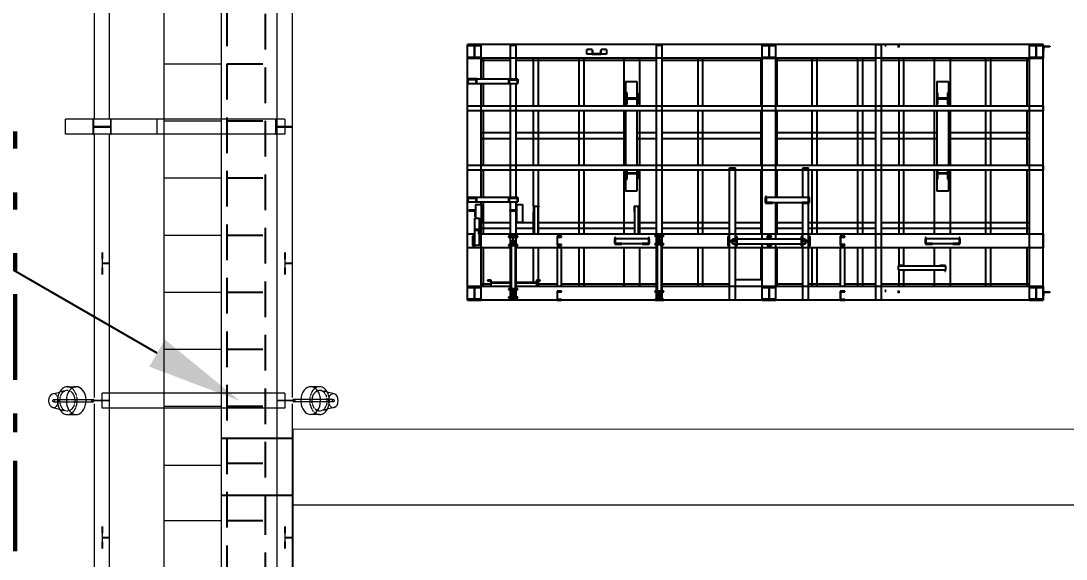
# Model space of a CAD drawing. Header units: inches. Extents: x 19 to 664121, y 34 to 210034.
# Drawn here: x 144260 to 155241, y 142035 to 147694 of the extents above; entities that cross this region are included whole.
import ezdxf
from ezdxf import colors
from ezdxf.entities.mleader import LeaderData, LeaderLine
from ezdxf.math import Vec2, Vec3

# ---------------------------------------------------------------- set-up
doc = ezdxf.new("R2010")
doc.units = ezdxf.units.IN
doc.header["$MEASUREMENT"] = 0
doc.linetypes.add('CABLEROUTEALL-EMBED 1_DWG$0$HIDDEN2', pattern=[0.1875, 0.125, -0.0625])
doc.linetypes.add('LIGHTINGLAYOUTPROGRESSUNIT-EMBED 1_DWG$0$HIDDEN2', pattern=[0.1875, 0.125, -0.0625])
for name, color, linetype in [('CABLE TRAY INSTRUMENTATION', 7, 'Continuous'), ('CABLE TRAY POWER', 3, 'Continuous'), ('CABLEROUTEALL-EMBED 1_DWG$0$DwgTemplate', 7, 'Continuous')]:
    doc.layers.add(name, color=color, linetype=linetype)
for name, color, linetype, lineweight in [('Cable Trench', 7, 'Continuous', 13), ('Layout', 6, 'Continuous', 20), ('Pipe Rack Lighting', 1, 'Continuous', 5), ('REV.C CLOUD', 2, 'Continuous', 20)]:
    doc.layers.add(name, color=color, linetype=linetype, lineweight=lineweight)
doc.styles.get("Standard").update_dxf_attribs({"font": 'arial.ttf'})
doc.dimstyles.get("Standard").update_dxf_attribs({"dimtxt": 0.18, "dimasz": 0.18, "dimexe": 0.18, "dimexo": 0.0625, "dimgap": 0.09, "dimtad": 0, "dimtih": 1, "dimtoh": 1, "dimdec": 4, "dimzin": 0, "dimdsep": 46, "dimtxsty": 'Standard', "dimcen": 0.09, "dimadec": 0, "dimazin": 0, "dimtfac": 1, "dimtdec": 4, "dimtofl": 0, "dimtmove": 0, "dimatfit": 3, "dimfxl": 1, "dimtolj": 1, "dimtzin": 0, "dimarcsym": 0})

# ---------------------------------------------------------------- blocks, each defined once
blk = doc.blocks.new('*D63')
at = {"color": 4, "lineweight": -2, "transparency": 16777216}
for p, q in [((145765, 164642), (143473, 164642)), ((143473, 161642), (143473, 146589)), ((143473, 125592), (143473, 140927)), ((145765, 122592), (143473, 122592))]:
    blk.add_line(p, q, dxfattribs=at)
at = {"color": 4, "transparency": 16777216}
for points in [[(142973, 161642), (143973, 161642), (143473, 164642)], [(142973, 125592), (143973, 125592), (143473, 122592)]]:
    blk.add_solid(points, dxfattribs=at)
at = {"layer": 'Defpoints', "color": 0, "transparency": 16777216}
for p in [(145765, 164642), (143473, 122592), (145765, 122592)]:
    blk.add_point(p, dxfattribs=at)
at = {"transparency": 16777216, "insert": (143473, 143758), "char_height": 1500, "attachment_point": 5, "rotation": 90}
blk.add_mtext('\\A1;42.1m', dxfattribs=at)
blk = doc.blocks.new('*D64')
at = {"color": 4, "lineweight": -2, "transparency": 16777216}
for p, q in [((210649, 143500), (210649, 140828)), ((147112, 143403), (147112, 140828)), ((150112, 140829), (169968, 140829)), ((207649, 140829), (175579, 140829))]:
    blk.add_line(p, q, dxfattribs=at)
at = {"color": 4, "transparency": 16777216}
for points in [[(150112, 141329), (150112, 140329), (147112, 140829)], [(207649, 141329), (207649, 140329), (210649, 140829)]]:
    blk.add_solid(points, dxfattribs=at)
at = {"layer": 'Defpoints', "color": 0, "transparency": 16777216}
for p in [(210649, 143500), (147112, 143403), (210649, 140829)]:
    blk.add_point(p, dxfattribs=at)
at = {"transparency": 16777216, "insert": (172774, 140829), "char_height": 1500, "attachment_point": 5}
blk.add_mtext('\\A1;63.5m', dxfattribs=at)

msp = doc.modelspace()

# ---------------------------------------------------------------- linework, layer by layer
at = {"layer": 'CABLE TRAY INSTRUMENTATION', "color": 6, "linetype": 'CABLEROUTEALL-EMBED 1_DWG$0$HIDDEN2', "ltscale": 3000}
for p, q in [((146426.89, 123242.19), (146426.89, 164642.19)), ((146826.89, 164642.19), (146826.89, 142665.71)), ((146426.89, 147242.19), (146826.89, 147242.19)), ((146426.89, 146642.19), (146826.89, 146642.19)), ((146426.89, 146042.19), (146826.89, 146042.19)), ((146426.89, 145442.19), (146826.89, 145442.19)), ((146426.89, 144842.19), (146826.89, 144842.19)), ((146426.89, 144842.19), (146826.89, 144842.19)), ((146426.89, 144842.19), (146826.89, 144842.19)), ((146426.89, 144242.19), (146826.89, 144242.19)), ((146426.89, 143642.19), (146826.89, 143642.19)), ((146426.89, 143642.19), (146826.89, 143642.19)), ((146426.89, 143042.19), (146826.89, 143042.19)), ((146826.89, 142665.71), (146826.89, 123242.19)), ((146426.89, 142442.19), (146826.89, 142442.19))]:
    msp.add_line(p, q, dxfattribs=at)
at = {"layer": 'CABLE TRAY POWER'}
for p, q in [((147111.92, 143303.15), (146365.03, 143303.15)), ((147111.92, 142703.15), (146365.03, 142703.15))]:
    msp.add_line(p, q, dxfattribs=at)
at = {"layer": 'Cable Trench', "color": 2}
msp.add_line((147111.91, 143403.15), (147111.92, 142603.15), dxfattribs=at)
at = {"layer": 'Cable Trench', "color": 2, "linetype": 'Continuous'}
for p, q in [((147111.92, 143403.15), (169613.96, 143401.92)), ((169613.96, 142601.94), (147111.92, 142603.15))]:
    msp.add_line(p, q, dxfattribs=at)
at = {"layer": 'CABLEROUTEALL-EMBED 1_DWG$0$DwgTemplate', "color": 252, "linetype": 'Continuous'}
for p, q in [((154999.78, 147444.97), (148952.46, 147444.97)), ((148952.46, 147444.96), (148952.46, 147444.97)), ((154999.78, 147444.96), (148952.46, 147444.96)), ((148952.46, 147300.98), (148952.46, 147444.96)), ((148952.46, 144757.26), (148952.46, 147444.96)), ((148952.46, 147444.96), (149096.44, 147444.96)), ((148952.46, 147444.96), (148952.46, 147435.36)), ((149096.44, 147444.96), (148952.46, 147444.96)), ((148952.46, 147435.36), (149021.09, 147435.36)), ((149021.09, 147435.36), (149021.09, 147310.58)), ((149027.81, 147310.58), (149027.81, 147435.36)), ((149027.81, 147435.36), (149096.44, 147435.36)), ((149096.44, 147080.63), (149096.44, 147444.96)), ((149096.44, 147435.36), (149096.44, 147444.96)), ((149402.17, 147080.63), (149402.17, 147438.74)), ((149402.17, 147438.74), (149462.64, 147438.74)), ((149462.64, 147080.63), (149462.64, 147438.74)), ((150260.18, 147392.75), (150207.07, 147392.75)), ((150207.07, 147343.99), (150207.07, 147392.75)), ((150260.18, 147392.75), (150260.18, 147343.99)), ((150267.4, 147383.22), (150260.18, 147383.22)), ((150260.18, 147383.22), (150260.18, 147344.69)), ((150267.4, 147347.74), (150267.4, 147383.22)), ((150350.49, 147383.22), (150350.49, 147347.74)), ((150357.7, 147383.22), (150350.49, 147383.22)), ((150357.7, 147343.99), (150357.7, 147392.75)), ((150410.81, 147392.75), (150357.7, 147392.75)), ((150357.7, 147344.69), (150357.7, 147383.22)), ((150410.81, 147392.75), (150410.81, 147343.99)), ((150938, 147438.74), (150998.47, 147438.74)), ((150938, 145437.44), (150938, 147438.74)), ((150998.47, 145437.44), (150998.47, 147438.74)), ((152048.11, 147444.96), (152048.11, 147435.36)), ((152192.09, 147444.96), (152048.11, 147444.96)), ((152048.11, 147444.96), (152192.09, 147444.96)), ((152048.11, 145397.37), (152048.11, 147444.96)), ((152048.11, 147435.36), (152116.74, 147435.36)), ((152116.74, 147435.36), (152116.74, 147310.58)), ((152123.46, 147310.58), (152123.46, 147435.36)), ((152123.46, 147435.36), (152192.09, 147435.36)), ((152192.09, 147435.36), (152192.09, 147444.96)), ((152192.09, 145836.18), (152192.09, 147444.96)), ((153241.74, 144757.26), (153241.74, 147444.96)), ((153241.74, 147444.96), (153302.21, 147444.96)), ((153302.21, 144757.26), (153302.21, 147444.96)), ((153339.98, 147434.13), (153337.19, 147434.13)), ((153337.7, 147440.84), (153340.37, 147440.84)), ((153340.37, 147440.84), (153339.98, 147434.13)), ((153339.98, 147434.13), (153349.26, 147433.44)), ((153349.26, 147440.17), (153340.37, 147440.84)), ((153470.5, 147424.96), (153487.31, 147423.89)), ((153487.62, 147430.59), (153470.52, 147431.69)), ((153487.31, 147423.89), (153487.62, 147430.59)), ((153494.87, 147423.87), (153487.31, 147423.89)), ((153487.62, 147430.59), (153495.3, 147430.58)), ((154855.79, 147444.96), (154855.79, 147435.36)), ((154999.78, 147444.96), (154855.79, 147444.96)), ((154855.79, 147444.96), (154999.78, 147444.96)), ((154855.79, 144757.26), (154855.79, 147444.96)), ((154855.79, 147435.36), (154924.43, 147435.36)), ((154924.43, 147435.36), (154924.43, 147310.58)), ((154931.15, 147310.58), (154931.15, 147435.36)), ((154931.15, 147435.36), (154999.78, 147435.36)), ((154999.78, 147444.97), (154999.78, 147444.96)), ((154999.78, 147435.36), (154999.78, 147444.96)), ((154999.78, 147444.96), (154999.78, 147300.98)), ((154999.78, 144757.26), (154999.78, 147444.96)), ((154999.78, 147431.38), (155071.44, 147426.8)), ((154999.78, 147426.97), (155071.44, 147426.8)), ((155071.14, 147420.09), (154999.78, 147420.26)), ((155004.87, 147420.25), (155001.48, 147344.76)), ((155071.44, 147426.8), (155071.14, 147420.09)), ((149021.09, 147310.58), (148952.46, 147310.58)), ((148952.46, 147310.58), (148952.46, 147300.98)), ((154999.78, 147300.98), (148952.46, 147300.98)), ((148952.46, 147300.98), (149096.44, 147300.98)), ((149096.44, 147310.58), (149027.81, 147310.58)), ((149096.44, 147300.98), (149096.44, 147310.58)), ((149402.17, 147276.99), (149096.44, 147276.99)), ((149120.44, 147080.63), (149120.44, 147300.98)), ((150938, 147276.99), (149462.64, 147276.99)), ((149646.94, 146798.47), (149646.94, 147300.98)), ((149697.82, 146798.47), (149697.82, 147300.98)), ((150126.89, 146798.47), (150126.89, 147300.98)), ((150177.76, 146798.47), (150177.76, 147300.98)), ((150260.18, 147343.99), (150207.07, 147343.99)), ((150260.18, 147344.69), (150357.7, 147344.69)), ((150350.49, 147347.74), (150267.4, 147347.74)), ((150410.81, 147343.99), (150357.7, 147343.99)), ((150596.27, 146798.47), (150596.27, 147300.98)), ((150764.26, 146798.47), (150764.26, 147300.98)), ((152048.11, 147276.99), (150998.47, 147276.99)), ((151374.75, 146798.47), (151374.75, 147300.98)), ((151425.62, 146798.47), (151425.62, 147300.98)), ((152036.11, 146798.47), (152036.11, 147300.98)), ((152048.11, 147310.58), (152048.11, 147300.98)), ((152116.74, 147310.58), (152048.11, 147310.58)), ((152048.11, 147300.98), (152192.09, 147300.98)), ((152192.09, 147310.58), (152123.46, 147310.58)), ((152192.09, 147300.98), (152192.09, 147310.58)), ((153241.74, 147276.99), (152192.09, 147276.99)), ((152204.09, 146798.47), (152204.09, 147300.98)), ((152574.61, 146798.47), (152574.61, 147300.98)), ((152625.49, 146798.47), (152625.49, 147300.98)), ((153054.56, 146798.47), (153054.56, 147300.98)), ((153105.43, 146798.47), (153105.43, 147300.98)), ((154855.79, 147276.99), (153302.21, 147276.99)), ((153486.51, 146798.47), (153486.51, 147300.98)), ((153537.38, 146798.47), (153537.38, 147300.98)), ((153859.91, 146798.47), (153859.91, 147300.98)), ((154027.89, 146798.47), (154027.89, 147300.98)), ((154398.41, 146798.47), (154398.41, 147300.98)), ((154449.28, 146798.47), (154449.28, 147300.98)), ((154831.8, 146798.47), (154831.8, 147300.98)), ((154855.79, 147310.58), (154855.79, 147300.98)), ((154924.43, 147310.58), (154855.79, 147310.58)), ((154855.79, 147300.98), (154999.78, 147300.98)), ((154999.78, 147310.58), (154931.15, 147310.58)), ((154999.78, 147344.76), (155001.48, 147344.76)), ((154999.78, 147300.98), (154999.78, 147310.58)), ((148952.49, 147084.04), (148952.49, 147037.97)), ((149048.48, 147084.04), (148952.49, 147084.04)), ((148952.49, 147037.97), (148960.65, 147037.97)), ((149480.4, 147080.63), (148960.65, 147080.63)), ((148960.65, 147034.56), (148960.65, 147080.63)), ((148960.65, 147078.95), (149040.32, 147078.95)), ((148960.65, 147037.97), (148960.65, 147078.95)), ((148960.65, 147034.56), (149480.4, 147034.56)), ((149040.32, 147078.95), (149040.32, 147037.97)), ((149040.32, 147037.97), (149048.48, 147037.97)), ((149048.48, 147037.97), (149048.48, 147084.04)), ((149096.44, 145836.18), (149096.44, 147034.56)), ((149120.44, 146798.47), (149120.44, 147034.56)), ((149480.4, 147080.63), (149384.41, 147080.63)), ((149384.41, 147080.63), (149384.41, 147034.56)), ((149384.41, 147034.56), (149392.57, 147034.56)), ((149392.57, 147075.55), (149472.24, 147075.55)), ((149392.57, 147034.56), (149392.57, 147075.55)), ((149402.17, 145836.18), (149402.17, 147034.56)), ((149462.64, 145836.18), (149462.64, 147034.56)), ((149472.24, 147075.55), (149472.24, 147034.56)), ((149472.24, 147034.56), (149480.4, 147034.56)), ((149480.4, 147080.63), (149480.4, 147034.56)), ((149480.4, 147034.56), (149480.4, 147080.63)), ((150612.59, 147056.48), (150612.59, 146798.47)), ((150612.59, 147056.48), (150732.58, 147056.48)), ((150732.58, 147056.48), (150732.58, 146798.47)), ((153883.9, 147056.48), (153883.9, 146798.47)), ((153883.9, 147056.48), (154003.89, 147056.48)), ((154003.89, 147056.48), (154003.89, 146798.47)), ((150620.27, 146938.62), (150620.27, 146818.63)), ((150628.91, 146938.62), (150620.27, 146938.62)), ((150628.91, 146881.75), (150628.91, 146938.62)), ((150740.26, 146938.62), (150731.62, 146938.62)), ((150731.62, 146938.62), (150731.62, 146881.75)), ((150740.26, 146818.63), (150740.26, 146938.62)), ((153883.9, 146938.62), (153883.9, 146818.63)), ((153892.54, 146938.62), (153883.9, 146938.62)), ((153892.54, 146881.75), (153892.54, 146938.62)), ((153995.25, 146938.62), (153995.25, 146881.75)), ((154003.89, 146938.62), (153995.25, 146938.62)), ((154003.89, 146818.63), (154003.89, 146938.62)), ((150620.27, 146818.63), (150628.91, 146818.63)), ((150731.62, 146881.75), (150628.91, 146881.75)), ((150628.91, 146818.63), (150628.91, 146875.51)), ((150628.91, 146875.51), (150731.62, 146875.51)), ((150731.62, 146875.51), (150731.62, 146818.63)), ((150731.62, 146818.63), (150740.26, 146818.63)), ((153883.9, 146818.63), (153892.54, 146818.63)), ((153995.25, 146881.75), (153892.54, 146881.75)), ((153892.54, 146875.51), (153995.25, 146875.51)), ((153892.54, 146818.63), (153892.54, 146875.51)), ((153995.25, 146875.51), (153995.25, 146818.63)), ((153995.25, 146818.63), (154003.89, 146818.63)), ((154999.78, 146798.47), (148952.46, 146798.47)), ((148952.46, 146747.6), (148952.46, 146798.47)), ((154999.78, 146747.6), (148952.46, 146747.6)), ((149120.44, 146174.54), (149120.44, 146747.6)), ((149646.94, 146174.54), (149646.94, 146747.6)), ((149697.82, 146174.54), (149697.82, 146747.6)), ((150126.89, 146174.54), (150126.89, 146747.6)), ((150177.76, 146174.54), (150177.76, 146747.6)), ((150596.27, 146174.54), (150596.27, 146747.6)), ((150612.59, 146747.6), (150612.59, 146174.54)), ((150732.58, 146747.6), (150732.58, 146174.54)), ((150764.26, 146174.54), (150764.26, 146747.6)), ((151374.75, 146174.54), (151374.75, 146747.6)), ((151425.62, 146174.54), (151425.62, 146747.6)), ((152036.11, 146174.54), (152036.11, 146747.6)), ((152204.09, 146174.54), (152204.09, 146747.6)), ((152574.61, 146174.54), (152574.61, 146747.6)), ((152625.49, 146174.54), (152625.49, 146747.6)), ((153054.56, 146174.54), (153054.56, 146747.6)), ((153105.43, 146174.54), (153105.43, 146747.6)), ((153486.51, 146174.54), (153486.51, 146747.6)), ((153537.38, 146174.54), (153537.38, 146747.6)), ((153859.91, 146174.54), (153859.91, 146747.6)), ((153883.9, 146747.6), (153883.9, 146174.54)), ((154003.89, 146747.6), (154003.89, 146174.54)), ((154027.89, 146174.54), (154027.89, 146747.6)), ((154398.41, 146174.54), (154398.41, 146747.6)), ((154449.28, 146174.54), (154449.28, 146747.6)), ((154831.8, 146174.54), (154831.8, 146747.6)), ((154999.78, 146798.47), (154999.78, 146747.6)), ((149402.17, 146515.31), (149096.44, 146515.31)), ((150612.59, 146515.31), (149462.64, 146515.31)), ((150938, 146515.31), (150732.58, 146515.31)), ((152048.11, 146515.31), (150998.47, 146515.31)), ((153241.74, 146515.31), (152192.09, 146515.31)), ((153883.9, 146515.31), (153302.21, 146515.31)), ((154855.79, 146515.31), (154003.89, 146515.31)), ((149402.17, 146454.83), (149096.44, 146454.83)), ((150612.59, 146454.83), (149462.64, 146454.83)), ((150938, 146454.83), (150732.58, 146454.83)), ((152048.11, 146454.83), (150998.47, 146454.83)), ((153241.74, 146454.83), (152192.09, 146454.83)), ((153883.9, 146454.83), (153302.21, 146454.83)), ((154855.79, 146454.83), (154003.89, 146454.83)), ((154999.78, 146174.54), (148952.46, 146174.54)), ((148952.46, 146123.67), (148952.46, 146174.54)), ((154999.78, 146174.54), (154999.78, 146123.67)), ((154999.78, 146123.67), (148952.46, 146123.67)), ((149120.44, 145836.18), (149120.44, 146123.67)), ((149646.94, 145747.39), (149646.94, 146123.67)), ((149697.82, 145747.39), (149697.82, 146123.67)), ((150126.89, 145453.19), (150126.89, 146123.67)), ((150177.76, 145453.19), (150177.76, 146123.67)), ((150596.27, 145453.19), (150596.27, 146123.67)), ((150612.59, 146123.67), (150612.59, 145904.61)), ((150620.27, 146123.67), (150620.27, 146031.52)), ((150628.91, 146094.63), (150628.91, 146123.67)), ((150731.62, 146094.63), (150628.91, 146094.63)), ((150628.91, 146031.52), (150628.91, 146088.39)), ((150628.91, 146088.39), (150731.62, 146088.39)), ((150731.62, 146123.67), (150731.62, 146094.63)), ((150731.62, 146088.39), (150731.62, 146031.52)), ((150732.58, 146123.67), (150732.58, 145904.61)), ((150740.26, 146031.52), (150740.26, 146123.67)), ((150764.26, 145453.19), (150764.26, 146123.67)), ((151374.75, 145453.19), (151374.75, 146123.67)), ((151425.62, 145453.19), (151425.62, 146123.67)), ((151705.91, 145380.99), (151705.91, 146149.11)), ((151705.91, 146149.11), (151766.38, 146149.11)), ((151766.38, 145397.37), (151766.38, 146149.11)), ((152036.11, 145453.19), (152036.11, 146123.67)), ((152204.09, 145836.18), (152204.09, 146123.67)), ((152473.82, 145836.18), (152473.82, 146149.11)), ((152473.82, 146149.11), (152534.3, 146149.11)), ((152534.3, 145849.14), (152534.3, 146149.11)), ((152574.61, 145453.19), (152574.61, 146123.67)), ((152625.49, 145453.19), (152625.49, 146123.67)), ((153054.56, 145453.19), (153054.56, 146123.67)), ((153105.43, 145453.19), (153105.43, 146123.67)), ((153486.51, 145453.19), (153486.51, 146123.67)), ((153537.38, 145453.19), (153537.38, 146123.67)), ((153859.91, 145453.19), (153859.91, 146123.67)), ((153883.9, 146123.67), (153883.9, 145904.61)), ((153883.9, 146123.67), (153883.9, 146031.52)), ((153892.54, 146094.63), (153892.54, 146123.67)), ((153995.25, 146094.63), (153892.54, 146094.63)), ((153892.54, 146088.39), (153995.25, 146088.39)), ((153892.54, 146031.52), (153892.54, 146088.39)), ((153995.25, 146123.67), (153995.25, 146094.63)), ((153995.25, 146088.39), (153995.25, 146031.52)), ((154003.89, 146123.67), (154003.89, 145904.61)), ((154003.89, 146031.52), (154003.89, 146123.67)), ((154027.89, 145453.19), (154027.89, 146123.67)), ((154398.41, 145453.19), (154398.41, 146123.67)), ((154449.28, 145453.19), (154449.28, 146123.67)), ((154831.8, 145453.19), (154831.8, 146123.67)), ((150620.27, 146031.52), (150628.91, 146031.52)), ((150731.62, 146031.52), (150740.26, 146031.52)), ((153883.9, 146031.52), (153892.54, 146031.52)), ((153995.25, 146031.52), (154003.89, 146031.52)), ((148952.49, 145836.18), (148952.49, 145790.11)), ((149048.48, 145836.18), (148952.49, 145836.18)), ((148960.65, 145790.11), (148960.65, 145836.18)), ((149480.4, 145836.18), (148960.65, 145836.18)), ((148960.65, 145790.11), (148960.65, 145831.1)), ((148960.65, 145831.1), (149040.32, 145831.1)), ((149040.32, 145831.1), (149040.32, 145790.11)), ((149048.48, 145790.11), (149048.48, 145836.18)), ((149384.41, 145836.18), (149384.41, 145790.11)), ((149480.4, 145836.18), (149384.41, 145836.18)), ((149392.57, 145831.1), (149472.24, 145831.1)), ((149392.57, 145790.11), (149392.57, 145831.1)), ((149472.24, 145831.1), (149472.24, 145790.11)), ((149480.4, 145790.11), (149480.4, 145836.18)), ((149480.4, 145836.18), (149480.4, 145790.11)), ((150732.58, 145904.61), (150612.59, 145904.61)), ((152091.79, 145849.14), (152084.11, 145849.14)), ((152084.11, 145849.14), (152084.11, 145777.15)), ((152084.11, 145785.31), (152084.11, 145836.18)), ((152540.06, 145836.18), (152084.11, 145836.18)), ((152091.79, 145784.83), (152091.79, 145849.14)), ((152540.06, 145849.14), (152532.38, 145849.14)), ((152532.38, 145849.14), (152532.38, 145784.83)), ((152540.06, 145777.15), (152540.06, 145849.14)), ((152540.06, 145836.18), (152540.06, 145785.31)), ((154003.89, 145904.61), (153883.9, 145904.61)), ((148952.49, 145790.11), (148960.65, 145790.11)), ((148960.65, 145790.11), (149480.4, 145790.11)), ((149036.45, 145765.12), (149096.92, 145765.12)), ((149036.45, 145765.12), (149036.45, 145621.17)), ((149040.32, 145790.11), (149048.48, 145790.11)), ((149096.44, 145765.12), (149096.44, 145790.11)), ((149096.92, 145765.12), (149096.92, 145573.17)), ((149120.44, 145453.19), (149120.44, 145790.11)), ((149384.41, 145790.11), (149392.57, 145790.11)), ((149402.17, 145705.16), (149402.17, 145790.11)), ((149462.64, 145705.16), (149462.64, 145790.11)), ((149468.4, 145765.12), (149468.4, 145573.17)), ((149468.4, 145765.12), (149528.87, 145765.12)), ((149472.24, 145790.11), (149480.4, 145790.11)), ((149528.87, 145765.12), (149528.87, 145573.17)), ((149644.99, 145747.39), (149644.99, 145686.92)), ((149651.74, 145747.39), (149644.99, 145747.39)), ((149650.75, 145741.63), (149651.74, 145741.63)), ((149650.75, 145686.92), (149650.75, 145741.63)), ((149651.74, 145747.39), (149693.02, 145747.39)), ((149651.74, 145747.39), (149651.74, 145453.19)), ((149705.47, 145747.39), (149693.02, 145747.39)), ((149693.02, 145453.19), (149693.02, 145747.39)), ((149693.02, 145741.63), (149705.47, 145741.63)), ((149697.82, 145459.43), (149697.82, 145741.63)), ((149705.47, 145741.63), (149705.47, 145747.39)), ((150708.07, 145747.39), (150701.33, 145747.39)), ((150701.33, 145747.39), (150701.33, 145686.92)), ((150707.09, 145686.92), (150707.09, 145741.63)), ((150707.09, 145741.63), (150708.07, 145741.63)), ((150708.07, 145747.39), (150708.07, 145453.19)), ((150708.07, 145747.39), (150749.35, 145747.39)), ((150749.35, 145453.19), (150749.35, 145747.39)), ((150761.8, 145747.39), (150749.35, 145747.39)), ((150749.35, 145741.63), (150761.8, 145741.63)), ((150761.8, 145741.63), (150761.8, 145747.39)), ((152084.11, 145785.31), (152540.06, 145785.31)), ((152084.11, 145777.15), (152156.1, 145777.15)), ((152156.1, 145784.83), (152091.79, 145784.83)), ((152156.1, 145777.15), (152156.1, 145784.83)), ((152192.09, 145397.37), (152192.09, 145785.31)), ((152204.09, 145453.19), (152204.09, 145785.31)), ((152468.06, 145784.83), (152468.06, 145777.15)), ((152532.38, 145784.83), (152468.06, 145784.83)), ((152468.06, 145777.15), (152540.06, 145777.15)), ((152473.82, 145784.83), (152473.82, 145785.31)), ((152473.82, 145397.37), (152473.82, 145777.15)), ((152534.3, 145380.99), (152534.3, 145777.15)), ((148964.46, 145705.16), (148964.46, 145697.48)), ((149036.45, 145705.16), (148964.46, 145705.16)), ((148964.46, 145697.48), (149028.77, 145697.48)), ((149028.64, 145333.2), (149028.64, 145621.17)), ((149028.64, 145621.17), (149077.4, 145621.17)), ((149028.77, 145697.48), (149028.77, 145633.17)), ((149028.77, 145633.17), (149036.45, 145633.17)), ((149036.45, 145633.17), (149036.45, 145705.16)), ((149077.4, 145333.2), (149077.4, 145621.17)), ((149396.41, 145705.16), (149396.41, 145697.48)), ((149468.4, 145705.16), (149396.41, 145705.16)), ((149396.41, 145697.48), (149460.72, 145697.48)), ((149402.17, 145429.19), (149402.17, 145697.48)), ((149460.72, 145697.48), (149460.72, 145633.17)), ((149460.72, 145633.17), (149468.4, 145633.17)), ((149462.64, 145429.19), (149462.64, 145633.17)), ((149468.4, 145633.17), (149468.4, 145705.16)), ((149644.99, 145686.92), (149650.75, 145686.92)), ((149646.94, 145459.43), (149646.94, 145686.92)), ((150701.33, 145686.92), (150707.09, 145686.92)), ((149077.43, 145501.56), (149028.67, 145501.56)), ((149028.67, 145501.56), (149028.67, 145492.42)), ((149096.92, 145573.17), (149077.4, 145573.17)), ((149077.43, 145452.8), (149077.43, 145501.56)), ((149096.44, 144757.26), (149096.44, 145573.17)), ((149402.17, 145572.3), (149096.44, 145572.3)), ((149402.17, 145511.82), (149096.44, 145511.82)), ((149651.74, 145572.3), (149462.64, 145572.3)), ((149651.74, 145511.82), (149462.64, 145511.82)), ((149528.87, 145573.17), (149468.4, 145573.17)), ((150708.07, 145572.3), (149693.02, 145572.3)), ((150708.07, 145511.82), (149693.02, 145511.82)), ((150938, 145572.3), (150749.35, 145572.3)), ((150938, 145511.82), (150749.35, 145511.82)), ((151705.91, 145572.3), (150998.47, 145572.3)), ((151705.91, 145511.82), (150998.47, 145511.82)), ((152048.11, 145572.3), (151766.38, 145572.3)), ((152048.11, 145511.82), (151766.38, 145511.82)), ((152473.82, 145572.3), (152192.09, 145572.3)), ((152473.82, 145511.82), (152192.09, 145511.82)), ((153241.74, 145572.3), (152534.3, 145572.3)), ((153241.74, 145511.82), (152534.3, 145511.82)), ((154855.79, 145572.3), (153302.21, 145572.3)), ((154855.79, 145511.82), (153302.21, 145511.82)), ((148952.46, 145309.2), (148952.46, 145453.19)), ((149028.64, 145453.19), (148952.46, 145453.19)), ((149003.04, 145429.96), (149003.04, 145333.97)), ((149028.64, 145429.96), (149003.04, 145429.96)), ((149008.12, 145342.13), (149008.12, 145421.8)), ((149008.12, 145421.8), (149028.64, 145421.8)), ((149028.67, 145492.42), (149068.29, 145492.42)), ((149068.29, 145492.42), (149068.29, 145452.8)), ((149068.29, 145452.8), (149077.43, 145452.8)), ((154999.78, 145453.19), (149077.43, 145453.19)), ((149480.4, 145429.19), (149384.41, 145429.19)), ((149384.41, 145429.19), (149384.41, 145421.51)), ((149384.41, 145421.51), (149429.53, 145421.51)), ((149402.17, 145340.88), (149402.17, 145421.51)), ((149429.53, 145421.51), (149429.53, 145340.88)), ((149435.28, 145421.51), (149480.4, 145421.51)), ((149435.28, 145340.88), (149435.28, 145421.51)), ((149462.64, 145340.88), (149462.64, 145421.51)), ((149480.4, 145421.51), (149480.4, 145429.19)), ((149644.54, 145459.43), (149644.54, 145453.19)), ((149651.74, 145459.43), (149644.54, 145459.43)), ((149650.3, 145453.19), (149650.3, 145453.67)), ((149650.3, 145453.67), (149651.74, 145453.67)), ((149705.01, 145459.43), (149693.02, 145459.43)), ((149693.02, 145453.67), (149705.01, 145453.67)), ((149697.82, 145453.19), (149697.82, 145453.67)), ((149705.01, 145453.67), (149705.01, 145459.43)), ((149893.09, 145429.19), (149893.09, 145333.2)), ((149939.16, 145429.19), (149893.09, 145429.19)), ((149898.18, 145421.03), (149939.16, 145421.03)), ((149898.18, 145341.36), (149898.18, 145421.03)), ((149939.16, 145421.03), (149939.16, 145429.19)), ((150507.96, 145417.19), (150500.28, 145417.19)), ((150500.28, 145417.19), (150500.28, 145345.2)), ((150860.24, 145404.23), (150500.28, 145404.23)), ((150500.28, 145353.36), (150500.28, 145404.23)), ((150507.96, 145352.88), (150507.96, 145417.19)), ((150700.88, 145459.43), (150700.88, 145453.19)), ((150708.07, 145459.43), (150700.88, 145459.43)), ((150706.63, 145453.19), (150706.63, 145453.67)), ((150706.63, 145453.67), (150708.07, 145453.67)), ((150761.35, 145459.43), (150749.35, 145459.43)), ((150749.35, 145453.67), (150761.35, 145453.67)), ((150761.35, 145453.67), (150761.35, 145459.43)), ((150852.57, 145417.19), (150852.57, 145352.88)), ((150860.24, 145417.19), (150852.57, 145417.19)), ((150860.24, 145345.2), (150860.24, 145417.19)), ((150860.24, 145404.23), (150860.24, 145353.36)), ((150920.24, 145437.44), (150920.24, 145429.76)), ((151016.23, 145437.44), (150920.24, 145437.44)), ((150920.24, 145429.76), (150965.35, 145429.76)), ((150938, 145349.13), (150938, 145429.76)), ((150945.19, 145429.76), (150945.19, 145389.45)), ((150945.19, 145389.45), (150991.27, 145389.45)), ((150945.19, 145389.45), (150945.19, 144773.25)), ((150950.28, 145421.8), (150965.35, 145421.8)), ((150950.28, 145389.45), (150950.28, 145421.8)), ((150965.35, 145429.76), (150965.35, 145349.13)), ((150971.11, 145429.76), (151016.23, 145429.76)), ((150971.11, 145349.13), (150971.11, 145429.76)), ((150971.11, 145421.8), (150991.27, 145421.8)), ((150991.27, 145421.8), (150991.27, 145429.76)), ((150991.27, 144773.25), (150991.27, 145389.45)), ((150998.47, 145349.13), (150998.47, 145429.76)), ((151016.23, 145429.76), (151016.23, 145437.44)), ((151695.83, 145426.1), (151688.15, 145426.1)), ((151688.15, 145426.1), (151688.15, 145330.11)), ((151695.83, 145380.99), (151695.83, 145426.1)), ((151736.15, 145351.29), (151736.15, 145397.37)), ((152504.06, 145397.37), (151736.15, 145397.37)), ((151784.14, 145426.1), (151776.46, 145426.1)), ((151776.46, 145426.1), (151776.46, 145380.99)), ((151784.14, 145330.11), (151784.14, 145426.1)), ((152098.69, 145429.96), (152098.69, 145397.37)), ((152144.76, 145429.96), (152098.69, 145429.96)), ((152103.77, 145421.8), (152144.76, 145421.8)), ((152103.77, 145397.37), (152103.77, 145421.8)), ((152144.76, 145421.8), (152144.76, 145429.96)), ((152456.06, 145426.1), (152456.06, 145330.11)), ((152463.74, 145426.1), (152456.06, 145426.1)), ((152463.74, 145380.99), (152463.74, 145426.1)), ((152504.06, 145397.37), (152504.06, 145351.29)), ((152544.37, 145426.1), (152544.37, 145380.99)), ((152552.05, 145426.1), (152544.37, 145426.1)), ((152552.05, 145330.11), (152552.05, 145426.1)), ((152914.83, 145429.96), (152868.75, 145429.96)), ((152868.75, 145429.96), (152868.75, 145333.97)), ((152873.84, 145342.13), (152873.84, 145421.8)), ((152873.84, 145421.8), (152914.83, 145421.8)), ((152914.83, 145421.8), (152914.83, 145429.96)), ((153763.92, 145417.19), (153763.92, 145345.2)), ((153771.6, 145417.19), (153763.92, 145417.19)), ((153763.92, 145353.36), (153763.92, 145404.23)), ((154123.88, 145404.23), (153763.92, 145404.23)), ((153771.6, 145352.88), (153771.6, 145417.19)), ((154123.88, 145417.19), (154116.2, 145417.19)), ((154116.2, 145417.19), (154116.2, 145352.88)), ((154123.88, 145345.2), (154123.88, 145417.19)), ((154123.88, 145404.23), (154123.88, 145353.36)), ((154999.78, 145453.19), (154999.78, 145309.2)), ((149409.37, 145309.2), (148952.46, 145309.2)), ((149003.04, 145333.97), (149028.64, 145333.97)), ((149028.64, 145342.13), (149008.12, 145342.13)), ((149077.4, 145333.2), (149028.64, 145333.2)), ((149120.44, 144901.25), (149120.44, 145309.2)), ((149384.41, 145340.88), (149384.41, 145333.2)), ((149429.53, 145340.88), (149384.41, 145340.88)), ((149384.41, 145333.2), (149480.4, 145333.2)), ((149402.17, 144877.25), (149402.17, 145333.2)), ((149409.37, 145381.19), (149455.44, 145381.19)), ((149409.37, 145381.19), (149409.37, 144781.26)), ((149480.4, 145340.88), (149435.28, 145340.88)), ((149455.44, 144781.26), (149455.44, 145381.19)), ((150945.19, 145309.2), (149455.44, 145309.2)), ((149462.64, 144877.25), (149462.64, 145333.2)), ((149480.4, 145333.2), (149480.4, 145340.88)), ((149646.94, 144948.6), (149646.94, 145309.2)), ((149697.82, 144968.57), (149697.82, 145309.2)), ((149893.09, 145333.2), (149939.16, 145333.2)), ((149893.09, 145309.2), (149893.09, 144901.25)), ((149939.16, 145341.36), (149898.18, 145341.36)), ((149939.16, 145333.2), (149939.16, 145341.36)), ((149939.16, 144901.25), (149939.16, 145309.2)), ((150126.89, 144901.25), (150126.89, 145309.2)), ((150177.76, 144901.25), (150177.76, 145309.2)), ((150500.28, 145353.36), (150860.24, 145353.36)), ((150500.28, 145345.2), (150572.28, 145345.2)), ((150572.28, 145352.88), (150507.96, 145352.88)), ((150572.28, 145345.2), (150572.28, 145352.88)), ((150596.27, 144901.25), (150596.27, 145309.2)), ((150764.26, 144901.25), (150764.26, 145309.2)), ((150788.25, 145352.88), (150788.25, 145345.2)), ((150852.57, 145352.88), (150788.25, 145352.88)), ((150788.25, 145345.2), (150860.24, 145345.2)), ((150920.24, 145349.13), (150920.24, 145341.45)), ((150965.35, 145349.13), (150920.24, 145349.13)), ((150920.24, 145341.45), (151016.23, 145341.45)), ((150938, 144853.25), (150938, 145341.45)), ((151016.23, 145349.13), (150971.11, 145349.13)), ((154999.78, 145309.2), (150991.27, 145309.2)), ((150998.47, 144853.25), (150998.47, 145341.45)), ((151016.23, 145341.45), (151016.23, 145349.13)), ((151374.75, 144901.25), (151374.75, 145309.2)), ((151425.62, 144901.25), (151425.62, 145309.2)), ((151688.15, 145330.11), (151695.83, 145330.11)), ((151776.46, 145380.99), (151695.83, 145380.99)), ((151695.83, 145375.23), (151776.46, 145375.23)), ((151695.83, 145330.11), (151695.83, 145375.23)), ((151705.91, 144757.26), (151705.91, 145375.23)), ((151736.15, 145351.29), (152504.06, 145351.29)), ((151766.38, 144757.26), (151766.38, 145351.29)), ((151776.46, 145375.23), (151776.46, 145330.11)), ((151776.46, 145330.11), (151784.14, 145330.11)), ((152036.11, 144973.24), (152036.11, 145309.2)), ((152048.11, 144757.26), (152048.11, 145351.29)), ((152098.69, 145351.29), (152098.69, 145333.97)), ((152098.69, 145333.97), (152144.76, 145333.97)), ((152103.77, 145342.13), (152103.77, 145351.29)), ((152144.76, 145342.13), (152103.77, 145342.13)), ((152144.76, 145333.97), (152144.76, 145342.13)), ((152192.09, 144757.26), (152192.09, 145351.29)), ((152204.09, 144901.25), (152204.09, 145309.2)), ((152456.06, 145330.11), (152463.74, 145330.11)), ((152544.37, 145380.99), (152463.74, 145380.99)), ((152463.74, 145375.23), (152544.37, 145375.23)), ((152463.74, 145330.11), (152463.74, 145375.23)), ((152473.82, 144757.26), (152473.82, 145351.29)), ((152534.3, 144757.26), (152534.3, 145375.23)), ((152544.37, 145375.23), (152544.37, 145330.11)), ((152544.37, 145330.11), (152552.05, 145330.11)), ((152574.61, 144901.25), (152574.61, 145309.2)), ((152625.49, 144901.25), (152625.49, 145309.2)), ((152868.75, 145333.97), (152914.83, 145333.97)), ((152868.75, 145309.2), (152868.75, 144901.25)), ((152914.83, 145342.13), (152873.84, 145342.13)), ((152914.83, 145333.97), (152914.83, 145342.13)), ((152914.83, 144901.25), (152914.83, 145309.2)), ((153054.56, 144901.25), (153054.56, 145309.2)), ((153105.43, 144901.25), (153105.43, 145309.2)), ((153486.51, 145123.46), (153486.51, 145309.2)), ((153537.38, 145123.46), (153537.38, 145309.2)), ((153763.92, 145353.36), (154123.88, 145353.36)), ((153763.92, 145345.2), (153835.91, 145345.2)), ((153835.91, 145352.88), (153771.6, 145352.88)), ((153835.91, 145345.2), (153835.91, 145352.88)), ((153859.91, 145116.26), (153859.91, 145309.2)), ((154027.89, 144901.25), (154027.89, 145309.2)), ((154116.2, 145352.88), (154051.88, 145352.88)), ((154051.88, 145352.88), (154051.88, 145345.2)), ((154051.88, 145345.2), (154123.88, 145345.2)), ((154398.41, 144901.25), (154398.41, 145309.2)), ((154449.28, 144901.25), (154449.28, 145309.2)), ((154831.8, 144901.25), (154831.8, 145309.2)), ((153481.71, 145123.46), (153481.71, 145117.7)), ((153542.18, 145123.46), (153481.71, 145123.46)), ((153481.71, 145117.7), (153536.42, 145117.7)), ((153481.71, 145074.99), (153481.71, 145116.26)), ((153974.13, 145116.26), (153481.71, 145116.26)), ((153481.71, 145074.99), (153974.13, 145074.99)), ((153486.51, 145116.26), (153486.51, 145117.7)), ((153486.51, 144901.25), (153486.51, 145074.99)), ((153536.42, 145117.7), (153536.42, 145116.26)), ((153536.42, 145074.99), (153536.42, 145062.99)), ((153536.42, 145062.99), (153542.18, 145062.99)), ((153537.38, 144901.25), (153537.38, 145062.99)), ((153542.18, 145116.26), (153542.18, 145123.46)), ((153542.18, 145062.99), (153542.18, 145074.99)), ((153859.91, 144901.25), (153859.91, 145074.99)), ((153913.66, 145123.01), (153913.66, 145117.25)), ((153974.13, 145123.01), (153913.66, 145123.01)), ((153913.66, 145117.25), (153968.37, 145117.25)), ((153968.37, 145117.25), (153968.37, 145116.26)), ((153968.37, 145074.99), (153968.37, 145062.54)), ((153968.37, 145062.54), (153974.13, 145062.54)), ((153974.13, 145116.26), (153974.13, 145123.01)), ((153974.13, 145116.26), (153974.13, 145074.99)), ((153974.13, 145062.54), (153974.13, 145074.99)), ((149161.3, 144968.57), (149161.3, 144961.35)), ((149199.82, 144968.57), (149161.3, 144968.57)), ((149161.3, 144961.35), (149196.77, 144961.35)), ((149196.77, 144961.35), (149196.77, 144901.25)), ((149199.82, 144901.25), (149199.82, 144968.57)), ((149199.82, 144948.6), (149402.17, 144948.6)), ((149462.64, 144948.6), (149676.13, 144948.6)), ((149714.65, 144968.57), (149676.13, 144968.57)), ((149676.13, 144968.57), (149676.13, 144901.25)), ((149679.18, 144901.25), (149679.18, 144961.35)), ((149679.18, 144961.35), (149714.65, 144961.35)), ((149697.82, 144901.25), (149697.82, 144961.35)), ((149714.65, 144961.35), (149714.65, 144968.57)), ((151766.38, 144973.24), (152048.11, 144973.24)), ((148952.46, 144901.25), (148952.46, 144891.65)), ((149096.44, 144901.25), (148952.46, 144901.25)), ((148952.46, 144757.26), (148952.46, 144901.25)), ((149409.37, 144901.25), (148952.46, 144901.25)), ((148952.46, 144891.65), (149021.09, 144891.65)), ((149021.09, 144891.65), (149021.09, 144766.86)), ((149027.81, 144891.65), (149096.44, 144891.65)), ((149027.81, 144766.86), (149027.81, 144891.65)), ((149196.77, 144925.25), (149096.44, 144925.25)), ((149096.44, 144891.65), (149096.44, 144901.25)), ((149199.82, 144938.36), (149402.17, 144938.36)), ((149384.41, 144877.25), (149384.41, 144869.57)), ((149480.4, 144877.25), (149384.41, 144877.25)), ((149384.41, 144869.57), (149429.53, 144869.57)), ((149402.17, 144788.94), (149402.17, 144869.57)), ((149429.53, 144869.57), (149429.53, 144788.94)), ((149435.28, 144869.57), (149480.4, 144869.57)), ((149435.28, 144788.94), (149435.28, 144869.57)), ((150945.19, 144901.25), (149455.44, 144901.25)), ((149462.64, 144938.36), (149676.13, 144938.36)), ((149462.64, 144788.94), (149462.64, 144869.57)), ((149480.4, 144869.57), (149480.4, 144877.25)), ((149893.09, 144925.25), (149679.18, 144925.25)), ((149893.09, 144853.25), (149893.09, 144757.26)), ((149939.16, 144853.25), (149893.09, 144853.25)), ((149898.18, 144845.09), (149939.16, 144845.09)), ((149898.18, 144765.42), (149898.18, 144845.09)), ((150938, 144925.25), (149939.16, 144925.25)), ((149939.16, 144845.09), (149939.16, 144853.25)), ((151016.23, 144853.25), (150920.24, 144853.25)), ((150920.24, 144853.25), (150920.24, 144845.57)), ((150920.24, 144845.57), (150965.35, 144845.57)), ((150938, 144764.94), (150938, 144845.57)), ((150965.35, 144845.57), (150965.35, 144764.94)), ((150971.11, 144845.57), (151016.23, 144845.57)), ((150971.11, 144764.94), (150971.11, 144845.57)), ((154999.78, 144901.25), (150991.27, 144901.25)), ((151705.91, 144925.25), (150998.47, 144925.25)), ((150998.47, 144764.94), (150998.47, 144845.57)), ((151016.23, 144845.57), (151016.23, 144853.25)), ((152048.11, 144901.25), (152048.11, 144891.65)), ((152192.09, 144901.25), (152048.11, 144901.25)), ((152048.11, 144891.65), (152116.74, 144891.65)), ((152116.74, 144891.65), (152116.74, 144766.86)), ((152123.46, 144766.86), (152123.46, 144891.65)), ((152123.46, 144891.65), (152192.09, 144891.65)), ((152473.82, 144925.25), (152192.09, 144925.25)), ((152192.09, 144891.65), (152192.09, 144901.25)), ((152868.75, 144925.25), (152534.3, 144925.25)), ((152868.75, 144853.25), (152868.75, 144757.26)), ((152914.83, 144853.25), (152868.75, 144853.25)), ((152873.84, 144765.42), (152873.84, 144845.09)), ((152873.84, 144845.09), (152914.83, 144845.09)), ((153241.74, 144925.25), (152914.83, 144925.25)), ((152914.83, 144845.09), (152914.83, 144853.25)), ((154855.79, 144925.25), (153302.21, 144925.25)), ((153339.98, 144852.28), (153337.19, 144852.28)), ((153337.7, 144858.99), (153340.37, 144858.99)), ((153340.37, 144858.99), (153339.98, 144852.28)), ((153339.98, 144852.28), (153349.26, 144851.59)), ((153349.26, 144858.32), (153340.37, 144858.99)), ((153470.5, 144843.11), (153487.31, 144842.04)), ((153487.62, 144848.75), (153470.52, 144849.84)), ((153487.31, 144842.04), (153487.62, 144848.75)), ((153494.87, 144842.02), (153487.31, 144842.04)), ((153487.62, 144848.75), (153495.3, 144848.73)), ((154999.78, 144901.25), (154855.79, 144901.25)), ((154855.79, 144901.25), (154855.79, 144891.65)), ((154855.79, 144891.65), (154924.43, 144891.65)), ((154924.43, 144891.65), (154924.43, 144766.86)), ((154931.15, 144891.65), (154999.78, 144891.65)), ((154931.15, 144766.86), (154931.15, 144891.65)), ((154999.78, 144891.65), (154999.78, 144901.25)), ((154999.78, 144901.25), (154999.78, 144757.26)), ((154999.78, 144849.53), (155071.44, 144844.95)), ((154999.78, 144845.12), (155071.44, 144844.95)), ((155071.14, 144838.24), (154999.78, 144838.41)), ((155004.87, 144838.4), (155001.48, 144762.91)), ((155071.44, 144844.95), (155071.14, 144838.24)), ((149021.09, 144766.86), (148952.46, 144766.86)), ((148952.46, 144766.86), (148952.46, 144757.26)), ((148952.46, 144757.26), (149096.44, 144757.26)), ((150920.24, 144757.26), (148952.46, 144757.26)), ((149096.44, 144757.26), (148952.46, 144757.26)), ((149096.44, 144766.86), (149027.81, 144766.86)), ((149096.44, 144757.26), (149096.44, 144766.86)), ((149429.53, 144788.94), (149384.41, 144788.94)), ((149384.41, 144788.94), (149384.41, 144781.26)), ((149384.41, 144781.26), (149480.4, 144781.26)), ((149402.17, 144757.26), (149402.17, 144781.26)), ((149462.64, 144757.26), (149402.17, 144757.26)), ((149455.44, 144781.26), (149409.37, 144781.26)), ((149414.12, 144781.26), (149414.12, 144773.25)), ((149450.69, 144773.25), (149414.12, 144773.25)), ((149480.4, 144788.94), (149435.28, 144788.94)), ((149450.69, 144773.25), (149450.69, 144781.26)), ((149462.64, 144757.26), (149462.64, 144781.26)), ((149480.4, 144781.26), (149480.4, 144788.94)), ((149893.09, 144757.26), (149939.16, 144757.26)), ((149939.16, 144765.42), (149898.18, 144765.42)), ((149939.16, 144757.26), (149939.16, 144765.42)), ((150920.24, 144764.94), (150920.24, 144757.26)), ((150965.35, 144764.94), (150920.24, 144764.94)), ((150920.24, 144757.26), (151016.23, 144757.26)), ((150991.27, 144773.25), (150945.19, 144773.25)), ((150945.19, 144773.25), (150945.19, 144764.94)), ((150950.28, 144765.42), (150950.28, 144773.25)), ((150965.35, 144765.42), (150950.28, 144765.42)), ((150991.27, 144765.42), (150971.11, 144765.42)), ((151016.23, 144764.94), (150971.11, 144764.94)), ((150991.27, 144764.94), (150991.27, 144765.42)), ((151016.23, 144757.26), (151016.23, 144764.94)), ((154999.78, 144757.26), (151016.23, 144757.26)), ((151766.38, 144757.26), (151705.91, 144757.26)), ((152116.74, 144766.86), (152048.11, 144766.86)), ((152048.11, 144766.86), (152048.11, 144757.26)), ((152048.11, 144757.26), (152192.09, 144757.26)), ((152192.09, 144757.26), (152048.11, 144757.26)), ((152192.09, 144766.86), (152123.46, 144766.86)), ((152192.09, 144757.26), (152192.09, 144766.86)), ((152534.3, 144757.26), (152473.82, 144757.26)), ((152868.75, 144757.26), (152914.83, 144757.26)), ((152914.83, 144765.42), (152873.84, 144765.42)), ((152914.83, 144757.26), (152914.83, 144765.42)), ((153302.21, 144757.26), (153241.74, 144757.26)), ((154855.79, 144766.86), (154855.79, 144757.26)), ((154924.43, 144766.86), (154855.79, 144766.86)), ((154855.79, 144757.26), (154999.78, 144757.26)), ((154999.78, 144757.26), (154855.79, 144757.26)), ((154999.78, 144766.86), (154931.15, 144766.86)), ((154999.78, 144757.26), (154999.78, 144766.86)), ((154999.78, 144762.91), (155001.48, 144762.91))]:
    msp.add_line(p, q, dxfattribs=at)
at = {"layer": 'Layout', "color": 252, "linetype": 'Continuous'}
for p, q in [((145192.13, 146660.3), (145192.13, 149460.73)), ((146953.44, 146581.06), (146953.44, 149460.73)), ((145033.65, 146660.3), (145033.65, 148468.84)), ((147111.91, 146581.06), (147111.91, 148468.84))]:
    msp.add_line(p, q, dxfattribs=at)
at = {"layer": 'Layout', "color": 251, "linetype": 'Continuous'}
for p, q in [((145688.83, 146660.3), (144728.94, 146660.3)), ((144728.94, 146501.82), (144728.94, 146660.3)), ((145025.97, 146660.3), (145016.22, 146660.3)), ((145016.22, 146660.3), (145016.22, 146501.82)), ((145025.97, 146584.05), (145025.97, 146660.3)), ((145199.81, 146660.3), (145199.81, 146584.05)), ((145209.56, 146660.3), (145199.81, 146660.3)), ((145209.56, 146501.82), (145209.56, 146660.3)), ((145688.83, 146660.3), (145688.83, 146501.82)), ((147032.68, 146660.3), (145688.83, 146660.3)), ((146936, 146660.3), (146936, 146501.82)), ((146945.76, 146660.3), (146936, 146660.3)), ((146945.76, 146584.05), (146945.76, 146660.3)), ((147032.68, 146660.3), (147032.68, 146501.82)), ((145688.83, 146501.82), (144728.94, 146501.82)), ((145016.22, 146501.82), (145025.97, 146501.82)), ((145199.81, 146584.05), (145025.97, 146584.05)), ((145025.97, 146578.07), (145199.81, 146578.07)), ((145025.97, 146501.82), (145025.97, 146578.07)), ((145033.65, 143733.38), (145033.65, 146501.82)), ((145192.13, 143704.37), (145192.13, 146501.82)), ((145199.81, 146578.07), (145199.81, 146501.82)), ((145199.81, 146501.82), (145209.56, 146501.82)), ((147032.68, 146501.82), (145688.83, 146501.82)), ((146936, 146501.82), (146945.76, 146501.82)), ((147115.85, 146584.05), (146945.76, 146584.05)), ((146945.76, 146501.82), (146945.76, 146578.07)), ((146945.76, 146578.07), (147115.85, 146578.07)), ((147111.91, 146581.06), (146953.44, 146581.06)), ((146953.44, 143704.37), (146953.44, 146581.06)), ((146953.44, 146581.06), (147111.91, 146581.06)), ((147111.91, 143733.38), (147111.91, 146581.06)), ((145112.89, 145189.12), (145112.89, 145259.6)), ((145116.73, 145189.12), (145112.89, 145189.12)), ((145112.89, 145189.12), (145112.89, 145144.21)), ((145116.73, 145259.6), (145116.73, 145189.12)), ((145116.73, 145146.6), (145116.73, 145189.12)), ((147032.68, 145189.12), (147032.68, 145259.6)), ((147032.68, 145189.12), (147032.68, 145144.21)), ((147036.52, 145189.12), (147032.68, 145189.12)), ((147036.52, 145259.6), (147036.52, 145189.12)), ((147036.52, 145146.6), (147036.52, 145189.12)), ((145112.89, 145144.21), (145184.88, 145144.21)), ((145112.89, 145144.21), (145112.89, 145099.23)), ((145184.88, 145144.21), (145112.89, 145144.21)), ((145112.89, 145028.96), (145112.89, 145099.23)), ((145112.89, 145099.23), (145116.73, 145099.23)), ((145184.88, 145146.6), (145116.73, 145146.6)), ((145116.73, 145099.23), (145116.73, 145141.81)), ((145116.73, 145141.81), (145184.88, 145141.81)), ((145116.73, 145099.23), (145116.73, 145028.96)), ((145184.88, 145146.6), (145184.88, 145150.36)), ((145184.88, 145144.21), (145184.88, 145146.6)), ((145184.88, 145141.81), (145184.88, 145144.21)), ((145184.88, 145138.06), (145184.88, 145141.81)), ((147104.67, 145144.21), (147032.68, 145144.21)), ((147032.68, 145144.21), (147032.68, 145099.23)), ((147032.68, 145144.21), (147104.67, 145144.21)), ((147032.68, 145028.96), (147032.68, 145099.23)), ((147032.68, 145099.23), (147036.52, 145099.23)), ((147104.67, 145146.6), (147036.52, 145146.6)), ((147036.52, 145099.23), (147036.52, 145141.81)), ((147036.52, 145141.81), (147104.67, 145141.81)), ((147036.52, 145099.23), (147036.52, 145028.96)), ((147104.67, 145146.6), (147104.67, 145150.36)), ((147104.67, 145144.21), (147104.67, 145146.6)), ((147104.67, 145141.81), (147104.67, 145144.21)), ((147104.67, 145138.06), (147104.67, 145141.81)), ((147032.68, 143780.62), (145112.89, 143780.62)), ((145112.89, 143622.14), (145112.89, 143780.62)), ((147032.68, 143780.62), (147032.68, 143622.14)), ((145033.65, 140900.95), (145033.65, 143669.38)), ((145192.13, 143704.37), (145033.98, 143704.37)), ((145033.98, 143701.38), (145192.13, 143701.38)), ((145192.13, 140900.95), (145192.13, 143701.38)), ((147111.58, 143704.37), (146953.44, 143704.37)), ((146953.44, 143701.38), (147111.58, 143701.38)), ((146953.44, 140821.71), (146953.44, 143701.38)), ((147036.52, 143704.37), (147036.52, 143704.32)), ((147036.52, 143704.32), (147036.52, 143701.38)), ((147104.67, 143704.37), (147104.67, 143704.37)), ((147104.67, 143701.38), (147104.67, 143704.37)), ((147104.67, 143704.37), (147104.67, 143704.37)), ((147104.67, 143701.38), (147104.67, 143704.37)), ((147111.91, 140821.71), (147111.91, 143669.38)), ((147032.68, 143622.14), (145112.89, 143622.14)), ((145112.89, 142306.46), (145112.89, 142376.93)), ((145116.73, 142376.93), (145116.73, 142306.46)), ((147032.68, 142306.46), (147032.68, 142376.93)), ((147036.52, 142376.93), (147036.52, 142306.46)), ((145112.89, 142306.46), (145112.89, 142261.55)), ((145116.73, 142306.46), (145112.89, 142306.46)), ((145184.88, 142261.55), (145112.89, 142261.55)), ((145112.89, 142261.55), (145112.89, 142216.57)), ((145112.89, 142261.55), (145184.88, 142261.55)), ((145112.89, 142216.57), (145116.73, 142216.57)), ((145112.89, 142146.3), (145112.89, 142216.57)), ((145116.73, 142263.94), (145116.73, 142306.46)), ((145184.88, 142263.94), (145116.73, 142263.94)), ((145116.73, 142216.57), (145116.73, 142259.15)), ((145116.73, 142259.15), (145184.88, 142259.15)), ((145116.73, 142216.57), (145116.73, 142146.3)), ((145184.88, 142263.94), (145184.88, 142267.7)), ((145184.88, 142261.55), (145184.88, 142263.94)), ((145184.88, 142259.15), (145184.88, 142261.55)), ((145184.88, 142255.4), (145184.88, 142259.15)), ((147036.52, 142306.46), (147032.68, 142306.46)), ((147032.68, 142306.46), (147032.68, 142261.55)), ((147032.68, 142261.55), (147032.68, 142216.57)), ((147104.67, 142261.55), (147032.68, 142261.55)), ((147032.68, 142261.55), (147104.67, 142261.55)), ((147032.68, 142216.57), (147036.52, 142216.57)), ((147032.68, 142146.3), (147032.68, 142216.57)), ((147036.52, 142263.94), (147036.52, 142306.46)), ((147104.67, 142263.94), (147036.52, 142263.94)), ((147036.52, 142216.57), (147036.52, 142259.15)), ((147036.52, 142259.15), (147104.67, 142259.15)), ((147036.52, 142216.57), (147036.52, 142146.3)), ((147104.67, 142263.94), (147104.67, 142267.7)), ((147104.67, 142261.55), (147104.67, 142263.94)), ((147104.67, 142259.15), (147104.67, 142261.55)), ((147104.67, 142255.4), (147104.67, 142259.15))]:
    msp.add_line(p, q, dxfattribs=at)
at = {"layer": 'Pipe Rack Lighting', "color": 251, "linetype": 'Continuous'}
for p, q in [((144593.9, 143773.35), (144666.78, 143792.06)), ((144747.96, 143847.67), (144841.05, 143847.67)), ((147397.61, 143847.67), (147304.51, 143847.67)), ((144593.9, 143629.42), (144666.78, 143610.71)), ((144841.05, 143713.57), (145016.9, 143713.57)), ((144841.05, 143689.19), (145016.9, 143689.19)), ((147304.51, 143713.57), (147128.66, 143713.57)), ((147304.51, 143689.19), (147128.66, 143689.19)), ((144747.96, 143555.1), (144841.05, 143555.1)), ((147397.61, 143555.1), (147304.51, 143555.1))]:
    msp.add_line(p, q, dxfattribs=at)
at = {"layer": 'Pipe Rack Lighting', "color": 251, "linetype": 'LIGHTINGLAYOUTPROGRESSUNIT-EMBED 1_DWG$0$HIDDEN2'}
for p, q in [((144666.78, 143792.06), (144734.1, 143809.34)), ((144603.14, 143713.57), (144841.05, 143713.57)), ((144603.14, 143689.19), (144841.05, 143689.19)), ((144666.78, 143610.71), (144734.1, 143593.43))]:
    msp.add_line(p, q, dxfattribs=at)
at = {"layer": 'Pipe Rack Lighting', "color": 252, "linetype": 'LIGHTINGLAYOUTPROGRESSUNIT-EMBED 1_DWG$0$HIDDEN2'}
for p, q in [((147478.78, 143792.06), (147411.46, 143809.34)), ((147542.43, 143713.57), (147304.51, 143713.57)), ((147542.43, 143689.19), (147304.51, 143689.19)), ((147478.78, 143610.71), (147411.46, 143593.43))]:
    msp.add_line(p, q, dxfattribs=at)
at = {"layer": 'Pipe Rack Lighting', "color": 252, "linetype": 'Continuous'}
for p, q in [((147551.66, 143773.35), (147478.78, 143792.06)), ((147551.66, 143629.42), (147478.78, 143610.71))]:
    msp.add_line(p, q, dxfattribs=at)
at = {"layer": 'Pipe Rack Lighting', "color": 251, "linetype": 'Continuous'}
for centre, major_axis, start_param, end_param in [((147304.51, 143701.38), (0, 146.29), 3.14159265, 7.77055155), ((144603.14, 143701.38), (0, -73.14), 3.321127, 6.10365096), ((144747.96, 143701.38), (0, -146.29), 3.14159265, 6.28318531), ((144841.05, 143701.38), (0, -146.29), 3.14159265, 7.77055155), ((144841.05, 143701.38), (0, 146.29), 4.79581907, 6.28318531), ((147304.51, 143701.38), (0, -146.29), 4.79581907, 6.28318531)]:
    msp.add_ellipse(centre, major_axis=major_axis, ratio=0.70710678, start_param=start_param, end_param=end_param, dxfattribs=at)
at = {"layer": 'Pipe Rack Lighting', "color": 251, "linetype": 'LIGHTINGLAYOUTPROGRESSUNIT-EMBED 1_DWG$0$HIDDEN2'}
for centre, major_axis, start_param, end_param in [((144603.14, 143701.38), (0, 73.14), 2.9620583, 6.28318531), ((144603.14, 143701.38), (0, 73.14), 0, 0.17953435), ((144747.96, 143701.38), (0, 146.29), 3.14159265, 6.28318531), ((147397.61, 143701.38), (0, -146.29), 3.14159265, 6.28318531), ((144841.05, 143701.38), (0, -146.29), 1.48736624, 1.65422641), ((147304.51, 143701.38), (0, 146.29), 1.48736624, 1.65422641)]:
    msp.add_ellipse(centre, major_axis=major_axis, ratio=0.70710678, start_param=start_param, end_param=end_param, dxfattribs=at)
for centre, major_axis in [((144747.96, 143701.38), (0, 109.72)), ((144603.14, 143701.38), (0, 12.19))]:
    msp.add_ellipse(centre, major_axis=major_axis, ratio=0.70710678, dxfattribs=at)
at = {"layer": 'Pipe Rack Lighting', "color": 252, "linetype": 'LIGHTINGLAYOUTPROGRESSUNIT-EMBED 1_DWG$0$HIDDEN2'}
for centre, major_axis in [((147397.61, 143701.38), (0, -109.72)), ((147542.43, 143701.38), (0, -12.19))]:
    msp.add_ellipse(centre, major_axis=major_axis, ratio=0.70710678, dxfattribs=at)
at = {"layer": 'Pipe Rack Lighting', "color": 252, "linetype": 'Continuous'}
for centre, major_axis, start_param, end_param in [((147397.61, 143701.38), (0, 146.29), 3.14159265, 6.28318531), ((147542.43, 143701.38), (0, 73.14), 3.321127, 6.10365096)]:
    msp.add_ellipse(centre, major_axis=major_axis, ratio=0.70710678, start_param=start_param, end_param=end_param, dxfattribs=at)
at = {"layer": 'Pipe Rack Lighting', "color": 252, "linetype": 'LIGHTINGLAYOUTPROGRESSUNIT-EMBED 1_DWG$0$HIDDEN2'}
for start_param, end_param in [(2.9620583, 6.28318531), (0, 0.17953435)]:
    msp.add_ellipse((147542.43, 143701.38), major_axis=(0, -73.14), ratio=0.70710678, start_param=start_param, end_param=end_param, dxfattribs=at)
at = {"layer": 'Pipe Rack Lighting', "color": 251, "linetype": 'Continuous'}
for centre, major_axis in [((145016.9, 143701.38), (0, -15.24)), ((145016.9, 143701.38), (0, -15.24)), ((145016.9, 143701.38), (0, 12.19)), ((147128.66, 143701.38), (0, -15.24)), ((147128.66, 143701.38), (0, -15.24)), ((147128.66, 143701.38), (0, -12.19))]:
    msp.add_ellipse(centre, major_axis=major_axis, ratio=0.70710678, dxfattribs=at)
at = {"layer": 'REV.C CLOUD', "color": 3}
for p, q in [((145765.03, 122672.19), (145765.03, 164642.19)), ((146365.03, 164642.19), (146365.03, 142665.71)), ((145765.03, 147242.19), (146365.03, 147242.19)), ((145765.03, 146642.19), (146365.03, 146642.19)), ((145765.03, 146042.19), (146365.03, 146042.19)), ((145765.03, 145442.19), (146365.03, 145442.19)), ((145765.03, 144842.19), (146365.03, 144842.19)), ((145765.03, 144842.19), (146365.03, 144842.19)), ((145765.03, 144842.19), (146365.03, 144842.19)), ((145765.03, 144242.19), (146365.03, 144242.19)), ((145765.03, 143642.19), (146365.03, 143642.19)), ((145765.03, 143642.19), (146365.03, 143642.19)), ((146365.03, 143265.71), (146365.03, 122672.19)), ((145765.03, 143022.14), (146365.03, 143022.14)), ((145765.03, 142442.19), (146365.03, 142442.19))]:
    msp.add_line(p, q, dxfattribs=at)

# ---------------------------------------------------------------- dimensions: what is measured, and where the dimension line sits
at = {"color": 252}
dim = msp.add_linear_dim(base=(143472.9313362, 122592.18582566), p1=(145765.02614312, 164642.18582619), p2=(145765.02614388, 122592.18582566), angle=90, dimstyle='Standard', override={"dimtxt": 1500, "dimasz": 3000, "dimtih": 0, "dimdec": 1, "dimlfac": 0.001, "dimpost": 'm', "dimclrd": 4, "dimclre": 4, "dimclrt": 256}, dxfattribs=at)
dim.commit()
dim.dimension.update_dxf_attribs({"geometry": '*D63', "text_midpoint": (143472.9313362, 143758.07436287), "dimtype": 160})
dim = msp.add_linear_dim(base=(210649.04, 140828.52), p1=(147111.92, 143403.15), p2=(210649.04, 143499.75), dimstyle='Standard', override={"dimtxt": 1500, "dimasz": 3000, "dimtih": 0, "dimdec": 1, "dimlfac": 0.001, "dimpost": 'm', "dimclrd": 4, "dimclre": 4, "dimclrt": 256}, dxfattribs=at)
dim.commit()
dim.dimension.update_dxf_attribs({"geometry": '*D64', "text_midpoint": (172773.57, 140828.52), "dimtype": 160})

# ---------------------------------------------------------------- leaders
ml = msp.add_multileader_mtext('Standard')
ml.set_content('SEE  NOTE 1', color=256)
ml.set_leader_properties()
ml.build(insert=Vec2(0, 0))
ml.multileader.update_dxf_attribs({"has_dogleg": 0, "dogleg_length": 0.36, "arrow_head_size": 1000})
ctx = ml.context
ctx.base_point, ctx.char_height, ctx.arrow_head_size, ctx.landing_gap_size, ctx.plane_origin = Vec3(132508.59, 147022.55), 1000, 1000, 0.09, Vec3(146557.12, 143700.62)
ctx.text_align_type = 2
notes = []
notes.append((ctx, [(0, (1, 1, 0), (140807.22, 147022.55), (-1, 0), 0.36, [(0, [(146557.12, 143700.62)], 0, [])])]))
ctx.mtext.insert, ctx.mtext.alignment, ctx.mtext.flow_direction = Vec3(140806.77, 147531.08), 3, 5
for ctx, leaders in notes:
    for number, flags, end, landing, length, lines in leaders:
        leader = LeaderData()
        leader.index, (leader.has_last_leader_line, leader.has_dogleg_vector, leader.attachment_direction) = number, flags
        leader.last_leader_point, leader.dogleg_vector, leader.dogleg_length = Vec3(end), Vec3(landing), length
        for number, points, colour, breaks in lines:
            line = LeaderLine()
            line.index, line.vertices, line.color, line.breaks = number, Vec3.list(points), colors.encode_raw_color(colour), breaks
            leader.lines.append(line)
        ctx.leaders.append(leader)

doc.saveas('drawing.dxf')
